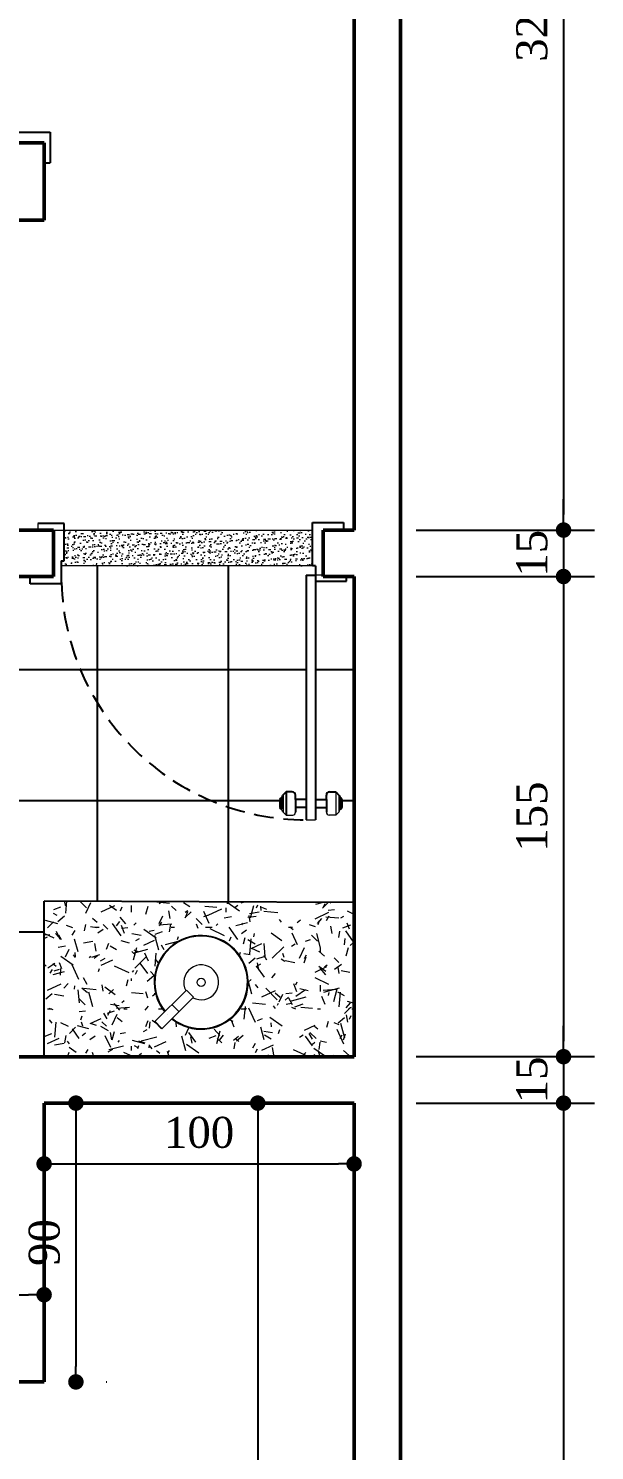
# Model space of a CAD drawing. Header units: millimetres. Extents: x 124972 to 152645, y 1647 to 10452.
# Drawn here: x 152462.4 to 152645, y 9145.9 to 9604.9 of the extents above; entities that cross this region are included whole.
import ezdxf

# ---------------------------------------------------------------- set-up
doc = ezdxf.new("R2010")
doc.units = ezdxf.units.MM
doc.linetypes.add('HIDDEN', pattern=[9.525, 6.35, -3.175])
for name, color, linetype in [('ACESSORIOS', 2, 'Continuous'), ('Piso', 55, 'Continuous'), ('PORTAS', 3, 'Continuous'), ('Portas-Projeção', 55, 'HIDDEN')]:
    doc.layers.add(name, color=color, linetype=linetype)
for name, color, linetype, lineweight in [('Hachura', 1, 'Continuous', 9), ('Moveis', 1, 'Continuous', 9), ('Parede Baixa', 5, 'Continuous', 50), ('Pisos Externos', 15, 'Continuous', 9), ('Portas - Janelas', 2, 'Continuous', 20)]:
    doc.layers.add(name, color=color, linetype=linetype, lineweight=lineweight)
doc.styles.add('Valéria', font='romantic.ttf', dxfattribs={"height": 10})
doc.dimstyles.new('Cota - 50', dxfattribs={"dimtxt": 10, "dimasz": 5, "dimexe": 10, "dimexo": 20, "dimgap": 5, "dimtad": 1, "dimtxsty": 'Valéria', "dimblk": 'DOT', "dimcen": 0, "dimclrd": 12, "dimclre": 12, "dimclrt": 2, "dimazin": 2, "dimtfac": 1, "dimtix": 1, "dimtmove": 0, "dimatfit": 3, "dimldrblk": 'DOT', "dimfxl": 1, "dimarcsym": 0})

# ---------------------------------------------------------------- blocks, each defined once
blk = doc.blocks.new('_Dot')
at = {"color": 0, "linetype": 'ByBlock', "lineweight": -2}
blk.add_line((-0.5, 0), (-1, 0), dxfattribs=at)
at = {"color": 0, "linetype": 'ByBlock', "const_width": 0.5}
blk.add_lwpolyline([(-0.25, 0, 1), (0.25, 0, 1)], format="xyb", close=True, dxfattribs=at)
blk = doc.blocks.new('*D1192')
at = {"color": 12, "lineweight": -2, "transparency": 16777216}
for p, q in [((152467.45, 9238.01), (152467.45, 9228.39)), ((152472.45, 9238.39), (152562.45, 9238.39)), ((152567.45, 9238.01), (152567.45, 9228.39))]:
    blk.add_line(p, q, dxfattribs=at)
at = {"layer": 'Defpoints', "color": 0, "transparency": 16777216}
for p in [(152467.45, 9258.01), (152567.45, 9258.01), (152567.45, 9238.39)]:
    blk.add_point(p, dxfattribs=at)
at = {"color": 12, "lineweight": -2, "transparency": 16777216, "xscale": 5, "yscale": 5, "zscale": 5, "rotation": 180}
blk.add_blockref('_Dot', (152467.45, 9238.39), dxfattribs=at)
at = {"color": 12, "lineweight": -2, "transparency": 16777216, "xscale": 5, "yscale": 5, "zscale": 5}
blk.add_blockref('_Dot', (152567.45, 9238.39), dxfattribs=at)
at = {"color": 2, "transparency": 16777216, "insert": (152517.45, 9248.5), "char_height": 10, "attachment_point": 5, "style": 'Valéria'}
blk.add_mtext('100', dxfattribs=at)
blk = doc.blocks.new('*D1193')
at = {"color": 12, "lineweight": -2, "transparency": 16777216}
for p, q in [((152487.45, 9258.01), (152487.71, 9258.01)), ((152477.71, 9253.01), (152477.71, 9173.01)), ((152487.45, 9168.01), (152487.71, 9168.01))]:
    blk.add_line(p, q, dxfattribs=at)
at = {"layer": 'Defpoints', "color": 0, "transparency": 16777216}
for p in [(152467.45, 9258.01), (152467.45, 9168.01), (152477.71, 9168.01)]:
    blk.add_point(p, dxfattribs=at)
at = {"color": 12, "lineweight": -2, "transparency": 16777216, "xscale": 5, "yscale": 5, "zscale": 5}
for p, rotation in [((152477.71, 9258.01), 90), ((152477.71, 9168.01), 270)]:
    blk.add_blockref('_Dot', p, dxfattribs=dict(at, rotation=rotation))
at = {"color": 2, "transparency": 16777216, "insert": (152467.54, 9213.01), "char_height": 10, "attachment_point": 5, "rotation": 90, "style": 'Valéria'}
blk.add_mtext('90', dxfattribs=at)
blk = doc.blocks.new('*D1194')
at = {"color": 12, "lineweight": -2, "transparency": 16777216}
for p, q in [((152257.45, 9188.01), (152257.45, 9206.16)), ((152467.45, 9188.01), (152467.45, 9206.16)), ((152262.45, 9196.16), (152462.45, 9196.16))]:
    blk.add_line(p, q, dxfattribs=at)
at = {"layer": 'Defpoints', "color": 0, "transparency": 16777216}
for p in [(152467.45, 9196.16), (152257.45, 9168.01), (152467.45, 9168.01)]:
    blk.add_point(p, dxfattribs=at)
at = {"color": 12, "lineweight": -2, "transparency": 16777216, "xscale": 5, "yscale": 5, "zscale": 5, "rotation": 180}
blk.add_blockref('_Dot', (152257.45, 9196.16), dxfattribs=at)
at = {"color": 12, "lineweight": -2, "transparency": 16777216, "xscale": 5, "yscale": 5, "zscale": 5}
blk.add_blockref('_Dot', (152467.45, 9196.16), dxfattribs=at)
at = {"color": 2, "transparency": 16777216, "insert": (152362.45, 9206.27), "char_height": 10, "attachment_point": 5, "style": 'Valéria'}
blk.add_mtext('210', dxfattribs=at)
blk = doc.blocks.new('*D1195')
at = {"color": 12, "lineweight": -2, "transparency": 16777216}
for p, q in [((152547.45, 9258.01), (152526.38, 9258.01)), ((152536.38, 9253.01), (152536.38, 8938.01)), ((152547.45, 8933.01), (152526.38, 8933.01))]:
    blk.add_line(p, q, dxfattribs=at)
at = {"layer": 'Defpoints', "color": 0, "transparency": 16777216}
for p in [(152567.45, 9258.01), (152536.38, 8933.01), (152567.45, 8933.01)]:
    blk.add_point(p, dxfattribs=at)
at = {"color": 12, "lineweight": -2, "transparency": 16777216, "xscale": 5, "yscale": 5, "zscale": 5}
for p, rotation in [((152536.38, 9258.01), 90), ((152536.38, 8933.01), 270)]:
    blk.add_blockref('_Dot', p, dxfattribs=dict(at, rotation=rotation))
at = {"color": 2, "transparency": 16777216, "insert": (152526.19, 9095.51), "char_height": 10, "attachment_point": 5, "rotation": 90, "style": 'Valéria'}
blk.add_mtext('325', dxfattribs=at)
blk = doc.blocks.new('*D1217')
at = {"color": 12, "lineweight": -2, "transparency": 16777216}
for p, q in [((152587.45, 9768.01), (152645.02, 9768.01)), ((152635.02, 9763.01), (152635.02, 9448.01)), ((152587.45, 9443.01), (152645.02, 9443.01))]:
    blk.add_line(p, q, dxfattribs=at)
at = {"layer": 'Defpoints', "color": 0, "transparency": 16777216}
for p in [(152567.45, 9768.01), (152567.45, 9443.01), (152635.02, 9443.01)]:
    blk.add_point(p, dxfattribs=at)
at = {"color": 12, "lineweight": -2, "transparency": 16777216, "xscale": 5, "yscale": 5, "zscale": 5}
for p, rotation in [((152635.02, 9768.01), 90), ((152635.02, 9443.01), 270)]:
    blk.add_blockref('_Dot', p, dxfattribs=dict(at, rotation=rotation))
at = {"color": 2, "transparency": 16777216, "insert": (152624.83, 9605.51), "char_height": 10, "attachment_point": 5, "rotation": 90, "style": 'Valéria'}
blk.add_mtext('325', dxfattribs=at)
blk = doc.blocks.new('*D1218')
at = {"color": 12, "lineweight": -2, "transparency": 16777216}
for p, q in [((152635.02, 9448.01), (152635.02, 9453.01)), ((152587.45, 9443.01), (152645.02, 9443.01)), ((152635.02, 9443.01), (152635.02, 9428.01)), ((152587.45, 9428.01), (152645.02, 9428.01)), ((152635.02, 9423.01), (152635.02, 9418.01))]:
    blk.add_line(p, q, dxfattribs=at)
at = {"layer": 'Defpoints', "color": 0, "transparency": 16777216}
for p in [(152567.45, 9443.01), (152567.45, 9428.01), (152635.02, 9428.01)]:
    blk.add_point(p, dxfattribs=at)
at = {"color": 12, "lineweight": -2, "transparency": 16777216, "xscale": 5, "yscale": 5, "zscale": 5}
for p, rotation in [((152635.02, 9443.01), 270), ((152635.02, 9428.01), 90)]:
    blk.add_blockref('_Dot', p, dxfattribs=dict(at, rotation=rotation))
at = {"color": 2, "transparency": 16777216, "insert": (152624.83, 9435.51), "char_height": 10, "attachment_point": 5, "rotation": 90, "style": 'Valéria'}
blk.add_mtext('15', dxfattribs=at)
blk = doc.blocks.new('*D1219')
at = {"color": 12, "lineweight": -2, "transparency": 16777216}
for p, q in [((152587.45, 9428.01), (152645.02, 9428.01)), ((152635.02, 9423.01), (152635.02, 9278.01)), ((152587.45, 9273.01), (152645.02, 9273.01))]:
    blk.add_line(p, q, dxfattribs=at)
at = {"layer": 'Defpoints', "color": 0, "transparency": 16777216}
for p in [(152567.45, 9428.01), (152567.45, 9273.01), (152635.02, 9273.01)]:
    blk.add_point(p, dxfattribs=at)
at = {"color": 12, "lineweight": -2, "transparency": 16777216, "xscale": 5, "yscale": 5, "zscale": 5}
for p, rotation in [((152635.02, 9428.01), 90), ((152635.02, 9273.01), 270)]:
    blk.add_blockref('_Dot', p, dxfattribs=dict(at, rotation=rotation))
at = {"color": 2, "transparency": 16777216, "insert": (152624.83, 9350.51), "char_height": 10, "attachment_point": 5, "rotation": 90, "style": 'Valéria'}
blk.add_mtext('155', dxfattribs=at)
blk = doc.blocks.new('*D1220')
at = {"color": 12, "lineweight": -2, "transparency": 16777216}
for p, q in [((152635.02, 9278.01), (152635.02, 9283.01)), ((152587.45, 9273.01), (152645.02, 9273.01)), ((152635.02, 9273.01), (152635.02, 9258.01)), ((152587.45, 9258.01), (152645.02, 9258.01)), ((152635.02, 9253.01), (152635.02, 9248.01))]:
    blk.add_line(p, q, dxfattribs=at)
at = {"layer": 'Defpoints', "color": 0, "transparency": 16777216}
for p in [(152567.45, 9273.01), (152567.45, 9258.01), (152635.02, 9258.01)]:
    blk.add_point(p, dxfattribs=at)
at = {"color": 12, "lineweight": -2, "transparency": 16777216, "xscale": 5, "yscale": 5, "zscale": 5}
for p, rotation in [((152635.02, 9273.01), 270), ((152635.02, 9258.01), 90)]:
    blk.add_blockref('_Dot', p, dxfattribs=dict(at, rotation=rotation))
at = {"color": 2, "transparency": 16777216, "insert": (152624.83, 9265.51), "char_height": 10, "attachment_point": 5, "rotation": 90, "style": 'Valéria'}
blk.add_mtext('15', dxfattribs=at)
blk = doc.blocks.new('*D1221')
at = {"color": 12, "lineweight": -2, "transparency": 16777216}
for p, q in [((152587.45, 9258.01), (152645.02, 9258.01)), ((152635.02, 9253.01), (152635.02, 8938.01)), ((152587.45, 8933.01), (152645.02, 8933.01))]:
    blk.add_line(p, q, dxfattribs=at)
at = {"layer": 'Defpoints', "color": 0, "transparency": 16777216}
for p in [(152567.45, 9258.01), (152567.45, 8933.01), (152635.02, 8933.01)]:
    blk.add_point(p, dxfattribs=at)
at = {"color": 12, "lineweight": -2, "transparency": 16777216, "xscale": 5, "yscale": 5, "zscale": 5}
for p, rotation in [((152635.02, 9258.01), 90), ((152635.02, 8933.01), 270)]:
    blk.add_blockref('_Dot', p, dxfattribs=dict(at, rotation=rotation))
at = {"color": 2, "transparency": 16777216, "insert": (152624.83, 9095.51), "char_height": 10, "attachment_point": 5, "rotation": 90, "style": 'Valéria'}
blk.add_mtext('325', dxfattribs=at)

msp = doc.modelspace()

# ---------------------------------------------------------------- hatches: boundary and pattern name
at = {"layer": 'Hachura', "transparency": 33554687}
h = msp.add_hatch(dxfattribs=at)
h.set_pattern_fill('TEXTURED', color=55, scale=34.666667, angle=720, pattern_type=2)
h.set_pattern_definition([(360, (164396.683, 25149.157), (15.253333, 26.346667), [1.386667, -23.226667, 1.04, -10.053333, 2.08, -24.613333]), (5, (164381.083, 25161.637), (13.65015, 26.945558), [2.773333, -23.226667, 2.08, -10.053333, 4.16, -24.613333]), (10, (164390.096, 25163.37), (9.322576, 32.973117), [2.426667, -5.893333, 3.12, -18.373333, 1.733333, -22.88]), (15, (164383.856, 25166.49), (7.800804, 31.160774), [4.853333, -5.893333, 5.2, -18.373333, 3.813333, -22.88]), (20, (164386.63, 25152.277), (15.42331, 25.535034), [2.773333, -19.066667, 2.426667, -14.213333, 1.733333, -11.093333]), (25, (164391.483, 25147.423), (17.285344, 25.272984), [3.813333, -19.066667, 4.853333, -14.213333, 4.16, -11.093333]), (30, (164396.683, 25150.197), (-2.53867, 29.357105), [1.733333, -11.44, 1.386667, -16.986667, 1.04, -22.533333]), (35, (164381.083, 25137.717), (2.579614, 34.392808), [3.813333, -11.44, 2.773333, -16.986667, 2.08, -22.533333]), (40, (164386.976, 25157.823), (3.909928, 25.002797), [1.386667, -15.253333, 1.04, -9.706667, 2.773333, -17.68]), (45, (164386.976, 25145.343), (-7.10878, 34.07312), [2.773333, -15.253333, 2.08, -9.706667, 5.2, -17.68]), (50, (164392.176, 25145.343), (-9.273087, 27.240315), [0.693333, -12.826667, 1.733333, -21.146667, 2.08, -10.746667]), (60, (164393.216, 25147.77), (-11.49466, 25.850663), [1.733333, -14.213333, 0.693333, -16.64, 1.386667, -12.826667]), (65, (164380.736, 25147.77), (-8.429678, 36.061189), [3.813333, -14.213333, 1.386667, -16.64, 2.773333, -12.826667]), (70, (164389.403, 25143.61), (-12.698662, 24.912258), [1.04, -6.586667, 2.08, -11.093333, 1.386667, -15.253333]), (75, (164376.923, 25140.49), (-26.87634, 26.94076), [2.08, -6.586667, 4.16, -11.093333, 2.773333, -15.253333]), (80, (164391.136, 25164.063), (-24.100884, 19.034248), [2.426667, -15.253333, 1.04, -18.026667, 2.08, -16.986667]), (85, (164394.256, 25139.103), (-28.776244, 17.13321), [4.853333, -15.253333, 2.08, -18.026667, 4.16, -16.986667]), (90, (164393.216, 25149.157), (-30.506667, 12.826667), [2.08, -10.746667, 1.386667, -21.146667, 0.693333, -21.493333]), (95, (164380.736, 25161.637), (-32.5962, 22.551536), [4.16, -10.746667, 1.386667, -21.146667, 1.386667, -21.493333]), (100, (164387.67, 25159.903), (-28.65448, 16.772345), [2.426667, -13.52, 2.08, -11.093333, 2.426667, -25.306667]), (105, (164393.91, 25166.143), (-30.007247, 14.21112), [4.853333, -13.52, 4.16, -11.093333, 4.853333, -25.306667]), (110, (164385.243, 25140.143), (-27.784217, 9.439865), [2.773333, -9.013333, 1.386667, -18.373333, 2.08, -20.106667]), (115, (164403.963, 25140.143), (-28.501228, 6.98239), [5.2, -9.013333, 2.773333, -18.373333, 4.16, -20.106667]), (120, (164375.883, 25144.303), (-33.123994, 3.29244), [1.733333, -23.226667, 2.08, -10.746667, 2.426667, -14.213333]), (125, (164379.003, 25147.423), (-37.630215, 1.15916), [3.813333, -23.226667, 4.16, -10.746667, 4.853333, -14.213333]), (130, (164383.51, 25136.677), (-32.252453, 8.235192), [1.04, -7.626667, 1.386667, -14.906667, 2.773333, -19.413333]), (135, (164386.63, 25139.797), (-37.259813, 5.392868), [2.08, -7.626667, 2.773333, -14.906667, 5.2, -19.413333]), (140, (164373.11, 25164.41), (-25.491192, -3.952657), [2.08, -12.48, 2.426667, -10.746667, 1.386667, -14.56]), (145, (164386.976, 25142.57), (-26.839252, -8.715074), [4.16, -12.48, 4.853333, -10.746667, 2.773333, -14.56]), (150, (164401.883, 25134.597), (-23.668663, -13.955328), [1.386667, -9.706667, 2.773333, -21.493333, 2.426667, -19.76]), (155, (164398.763, 25153.663), (-30.84535, -12.009376), [2.773333, -9.706667, 5.2, -21.493333, 4.853333, -19.76]), (160, (164379.003, 25154.01), (-27.49079, -18.769537), [2.08, -14.56, 1.733333, -13.173333, 1.386667, -21.146667]), (165, (164375.883, 25141.53), (-29.57151, -23.300267), [4.16, -14.56, 3.813333, -13.173333, 2.773333, -21.146667]), (170, (164381.083, 25145.69), (-24.918868, -19.54312), [3.12, -11.44, 2.08, -15.6, 2.773333, -15.253333]), (175, (164396.683, 25161.29), (-23.6646, -27.85683), [3.813333, -11.44, 4.16, -15.6, 4.506667, -15.253333])])
edge = h.paths.add_edge_path(flags=16)
edge.add_line((152508.59, 9285.203), (152505.43, 9282.044))
edge.add_line((152505.43, 9282.044), (152503.163, 9284.311))
edge.add_line((152503.163, 9284.311), (152506.322, 9287.47))
edge.add_arc((152518.12, 9297.001), 15.167, -128.9316, 218.9316, ccw=False)
edge = h.paths.add_edge_path(flags=0)
edge.add_arc((152518.12, 9297.001), 1.3, 0, 360)
h.paths.add_polyline_path([(152567.311, 9272.745), (152567.311, 9322.745), (152467.445, 9323.243), (152467.445, 9273.006)])
at = {"layer": 'Piso'}
h = msp.add_hatch(dxfattribs=at)
h.set_pattern_fill('ANSI37', color=256, scale=13.33333, angle=-45)
h.paths.add_polyline_path([(152362.445, 9428.006), (152362.445, 9273.006), (152371.51, 9273.417), (152371.51, 9278.49), (152373.67, 9278.49), (152374.081, 9279.138), (152375.145, 9279.637), (152392.239, 9279.691), (152393.586, 9279.206), (152394.248, 9278.033), (152394.074, 9277.574), (152393.37, 9277.364), (152392.919, 9277.648), (152391.945, 9278.517), (152376.63, 9278.49), (152376.63, 9273.417), (152405.45, 9273.006), (152405.45, 9273.533), (152405.022, 9273.533), (152405.022, 9276.871), (152405.924, 9277.125), (152407.197, 9276.963), (152407.159, 9279.501), (152409.524, 9279.481), (152409.524, 9282.045), (152388.681, 9282.045), (152388.69, 9340.204), (152396.793, 9352), (152424.554, 9352.515), (152435.931, 9341.825), (152435.487, 9282.045), (152414.644, 9282.045), (152414.644, 9279.481), (152416.887, 9279.481), (152417.181, 9276.925), (152418.359, 9276.979), (152418.856, 9276.64), (152418.718, 9273.006), (152467.445, 9273.006), (152467.445, 9323.243), (152567.445, 9322.824), (152567.445, 9428.006), (152565.025, 9428.006), (152565.025, 9426.477), (152555.025, 9426.477), (152555.025, 9355.977), (152558.525, 9355.977), (152558.525, 9357.477), (152558.479, 9358.412), (152558.985, 9359.025), (152561.593, 9358.409), (152563.308, 9357.293), (152563.975, 9356.199), (152563.985, 9353.208), (152562.701, 9351.401), (152561.525, 9350.977), (152558.616, 9350.977), (152558.107, 9351.824), (152558.525, 9353.477), (152555.025, 9353.477), (152555.025, 9349.477), (152552.025, 9349.477), (152552.025, 9353.477), (152548.525, 9353.477), (152548.525, 9351.977), (152548.525, 9351.17), (152547.879, 9350.618), (152545.525, 9350.977), (152543.669, 9352.465), (152543.367, 9353.459), (152543.379, 9356.499), (152544.047, 9357.397), (152545.525, 9358.633), (152548.232, 9358.633), (152548.9, 9357.44), (152548.525, 9355.977), (152552.025, 9355.977), (152552.025, 9428.477), (152555.025, 9428.477), (152555.025, 9431.477), (152472.942, 9431.477), (152472.942, 9425.647), (152462.942, 9425.647), (152462.942, 9428.042)])
at = {"layer": 'Pisos Externos'}
h = msp.add_hatch(dxfattribs=at)
h.set_pattern_fill('AR-SAND', color=256, scale=0.05, angle=45)
h.set_pattern_definition([(82.5, (55202.8801, 2209.2035), (-1.786906744, 1.673767446), [0, -1.9304, 0, -2.159, 0, -2.06375]), (52.5, (55202.88, 2209.2035), (-0.94505464, 4.12366426), [0, -1.0414, 0, -1.7399, 0, -0.66675]), (12.5, (55201.7756, 2208.099), (2.79149913, 2.80166156), [0, -0.635, 0, -2.286, 0, -2.9845]), (2.5, (55201.7756, 2208.099), (1.91140555, 3.48775391), [0, -0.3175, 0, -1.4986, 0, -1.7145])])
h.paths.add_polyline_path([(152554.025, 9443.006), (152473.944, 9443.006), (152473.944, 9433.063), (152472.942, 9433.063), (152472.942, 9431.477), (152554.025, 9431.477)])

# ---------------------------------------------------------------- linework, layer by layer
at = {"layer": 'ACESSORIOS', "color": 2, "linetype": 'Continuous'}
for p, q in [((152469.445, 9571.507), (152469.445, 9561.522)), ((152554.025, 9445.477), (152564.01, 9445.477)), ((152555.025, 9426.477), (152565.025, 9426.477))]:
    msp.add_line(p, q, dxfattribs=at)
at = {"layer": 'ACESSORIOS'}
for p, q in [((152469.445, 9561.499), (152467.445, 9561.499)), ((152564.01, 9445.477), (152564.01, 9443.477)), ((152565.025, 9426.477), (152565.025, 9428.006)), ((152567.445, 9322.824), (152467.445, 9323.243)), ((152467.445, 9273.006), (152467.445, 9323.243)), ((152505.43, 9282.044, 9825), (152503.163, 9284.311, 9825))]:
    msp.add_line(p, q, dxfattribs=at)
at = {"layer": 'Hachura'}
for p, q in [((152473.945, 9443.006), (152554.025, 9443.006)), ((152554.025, 9431.477), (152472.942, 9431.477))]:
    msp.add_line(p, q, dxfattribs=at)
at = {"layer": 'Moveis'}
msp.add_circle((152518.12, 9297.001, 9825), 1.3, dxfattribs=at)
for radius, start, end in [(14.907, 231.17465, 218.82535), (5.633, 241.53607, 208.46393)]:
    msp.add_arc((152518.12, 9297.001, 9825), radius, start, end, dxfattribs=at)
at = {"layer": 'Parede Baixa'}
for p, q in [((152582.445, 8918.006), (152582.445, 10408.006)), ((152567.445, 9443.006), (152567.445, 9768.006)), ((152452.445, 9568.006), (152467.445, 9568.006)), ((152467.445, 9543.006), (152467.445, 9568.006)), ((152159.445, 9543.006), (152467.445, 9543.006)), ((152257.445, 9443.006), (152470.445, 9443.006)), ((152470.445, 9428.006), (152470.445, 9443.006)), ((152557.445, 9428.006), (152557.445, 9443.006)), ((152557.445, 9443.006), (152567.445, 9443.006)), ((152272.445, 9428.006), (152470.445, 9428.006)), ((152557.445, 9428.006), (152567.445, 9428.006)), ((152567.445, 9273.006), (152567.445, 9428.006)), ((152272.445, 9273.006), (152567.445, 9273.006)), ((152467.445, 9168.006), (152467.445, 9258.006)), ((152467.445, 9258.006), (152567.445, 9258.006)), ((152567.445, 8933.006), (152567.445, 9258.006)), ((152439.945, 9168.006), (152467.445, 9168.006))]:
    msp.add_line(p, q, dxfattribs=at)
at = {"layer": 'PORTAS', "color": 2, "linetype": 'Continuous'}
for p, q in [((152455.445, 9571.507), (152469.445, 9571.507)), ((152473.944, 9445.096), (152465.454, 9445.096)), ((152473.944, 9433.063), (152473.944, 9445.096)), ((152554.025, 9431.477), (152554.025, 9445.477)), ((152472.942, 9433.063), (152473.944, 9433.063)), ((152472.942, 9433.063), (152472.942, 9425.647)), ((152555.025, 9431.477), (152554.025, 9431.477)), ((152555.025, 9431.477), (152555.025, 9426.477)), ((152462.942, 9425.647), (152462.942, 9428.042)), ((152472.942, 9425.647), (152462.942, 9425.647)), ((152552.025, 9428.477), (152552.025, 9349.477)), ((152552.025, 9428.477), (152555.025, 9428.477)), ((152555.025, 9428.477), (152555.025, 9349.477)), ((152544.378, 9357.33), (152544.025, 9356.477)), ((152544.025, 9356.477), (152544.025, 9352.977)), ((152545.525, 9358.477), (152544.378, 9357.33)), ((152545.525, 9358.477), (152545.525, 9350.977)), ((152547.525, 9358.477), (152545.525, 9358.477)), ((152548.525, 9355.977), (152548.525, 9357.477)), ((152558.525, 9355.977), (152558.525, 9357.477)), ((152559.525, 9358.477), (152561.525, 9358.477)), ((152561.525, 9358.477), (152562.671, 9357.33)), ((152561.593, 9358.409), (152561.525, 9358.341)), ((152562.671, 9357.33), (152563.025, 9356.477)), ((152563.025, 9356.477), (152563.025, 9352.977)), ((152543.525, 9355.977), (152543.525, 9353.477)), ((152552.025, 9355.977), (152548.525, 9355.977)), ((152548.525, 9355.977), (152548.525, 9353.477)), ((152552.025, 9353.477), (152548.525, 9353.477)), ((152548.525, 9353.477), (152548.525, 9351.977)), ((152555.025, 9355.977), (152558.525, 9355.977)), ((152555.025, 9353.477), (152558.525, 9353.477)), ((152558.525, 9355.977), (152558.525, 9353.477)), ((152558.525, 9353.477), (152558.525, 9351.977)), ((152563.525, 9355.977), (152563.525, 9353.477))]:
    msp.add_line(p, q, dxfattribs=at)
for centre, radius, start, end in [((152544.025, 9355.977), 0.5, 90, 180), ((152547.525, 9357.477), 1, 0, 90), ((152559.525, 9357.477), 1, 90, 180), ((152563.025, 9355.977), 0.5, 0, 90), ((152544.025, 9353.477), 0.5, 180, 270), ((152563.025, 9353.477), 0.5, 270, 0)]:
    msp.add_arc(centre, radius, start, end, dxfattribs=at)
at = {"layer": 'Portas - Janelas'}
for p, q in [((152465.454, 9445.096), (152465.454, 9443.03)), ((152470.445, 9443.006), (152473.945, 9443.006)), ((152557.525, 9428.477), (152555.025, 9428.477)), ((152544.378, 9352.123), (152544.525, 9351.977)), ((152544.525, 9351.977), (152545.525, 9350.977)), ((152562.525, 9351.977), (152561.525, 9350.977)), ((152562.671, 9352.123), (152562.525, 9351.977)), ((152545.525, 9350.977), (152547.654, 9350.977)), ((152552.025, 9349.477), (152555.025, 9349.477)), ((152561.525, 9350.977), (152559.445, 9350.977)), ((152513.336, 9294.484, 9825), (152503.163, 9284.311, 9825)), ((152505.43, 9282.044, 9825), (152515.603, 9292.217, 9825)), ((152515.603, 9292.217, 9825), (152513.336, 9294.484, 9825)), ((152510.948, 9287.561, 9825), (152508.68, 9289.829, 9825))]:
    msp.add_line(p, q, dxfattribs=at)
at = {"layer": 'Portas - Janelas', "color": 2, "linetype": 'Continuous'}
for p, q in [((152544.525, 9357.477), (152544.525, 9351.977)), ((152561.525, 9358.477), (152561.525, 9350.977)), ((152562.525, 9357.477), (152562.525, 9351.977)), ((152544.378, 9352.123), (152544.025, 9352.977)), ((152562.671, 9352.123), (152563.025, 9352.977))]:
    msp.add_line(p, q, dxfattribs=at)
at = {"layer": 'Portas - Janelas'}
for centre, radius, start, end in [((152547.612, 9351.893), 0.917, 272.671, 5.25583), ((152559.511, 9351.961), 0.987, 179.08815, 266.13605), ((152518.12, 9297.001, 9825), 15.167, 231.0684, 218.9316)]:
    msp.add_arc(centre, radius, start, end, dxfattribs=at)
at = {"layer": 'Portas-Projeção'}
msp.add_arc((152552.025, 9428.477), 79, 181.75222, 270, dxfattribs=at)

# ---------------------------------------------------------------- dimensions: what is measured, and where the dimension line sits
for base, p1, p2, picture, middle in [((152635.022, 9443.006), (152567.445, 9768.006), (152567.445, 9443.006), '*D1217', (152624.83, 9605.506)), ((152635.022, 9428.006), (152567.445, 9443.006), (152567.445, 9428.006), '*D1218', (152624.83, 9435.506)), ((152635.022, 9273.006), (152567.445, 9428.006), (152567.445, 9273.006), '*D1219', (152624.83, 9350.506)), ((152635.022, 9258.006), (152567.445, 9273.006), (152567.445, 9258.006), '*D1220', (152624.83, 9265.506)), ((152635.022, 8933.006), (152567.445, 9258.006), (152567.445, 8933.006), '*D1221', (152624.83, 9095.506))]:
    dim = msp.add_linear_dim(base=base, p1=p1, p2=p2, angle=90, dimstyle='Cota - 50', override={"dimtmove": 1})
    dim.commit()
    dim.dimension.update_dxf_attribs({"geometry": picture, "text_midpoint": middle})
for base, p1, p2, picture, middle in [((152477.712, 9168.006), (152467.445, 9258.006), (152467.445, 9168.006), '*D1193', (152467.541, 9213.006)), ((152536.38, 8933.006), (152567.445, 9258.006), (152567.445, 8933.006), '*D1195', (152526.188, 9095.506))]:
    dim = msp.add_linear_dim(base=base, p1=p1, p2=p2, angle=90, dimstyle='Cota - 50')
    dim.commit()
    dim.dimension.update_dxf_attribs({"geometry": picture, "text_midpoint": middle})
for base, p1, p2, picture, middle in [((152567.445, 9238.39), (152467.445, 9258.006), (152567.445, 9258.006), '*D1192', (152517.445, 9248.501)), ((152467.445, 9196.163), (152257.445, 9168.006), (152467.445, 9168.006), '*D1194', (152362.445, 9206.274))]:
    dim = msp.add_linear_dim(base=base, p1=p1, p2=p2, dimstyle='Cota - 50')
    dim.commit()
    dim.dimension.update_dxf_attribs({"geometry": picture, "text_midpoint": middle})

doc.saveas('drawing.dxf')
